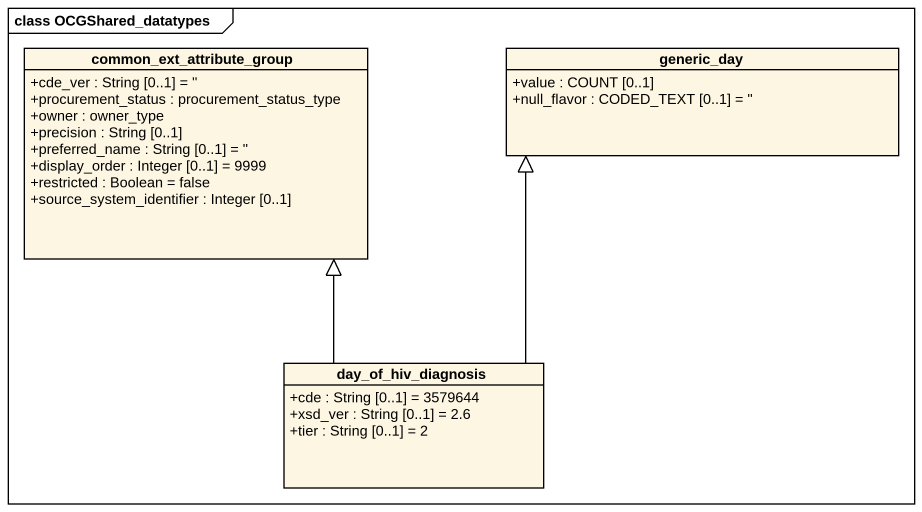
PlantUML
@startuml
mainframe class OCGShared_datatypes
hide circle
hide empty members
skinparam classAttributeIconSize 0
class common_ext_attribute_group {
  +cde_ver : String [0..1] = ''
  +procurement_status : procurement_status_type
  +owner : owner_type
  +precision : String [0..1]
  +preferred_name : String [0..1] = ''
  +display_order : Integer [0..1] = 9999
  +restricted : Boolean = false
  +source_system_identifier : Integer [0..1]
}
class generic_day {
  +value : COUNT [0..1]
  +null_flavor : CODED_TEXT [0..1] = ''
}
class day_of_hiv_diagnosis {
  +cde : String [0..1] = 3579644
  +xsd_ver : String [0..1] = 2.6
  +tier : String [0..1] = 2
}
day_of_hiv_diagnosis -up-|> common_ext_attribute_group
day_of_hiv_diagnosis -up-|> generic_day
@enduml
